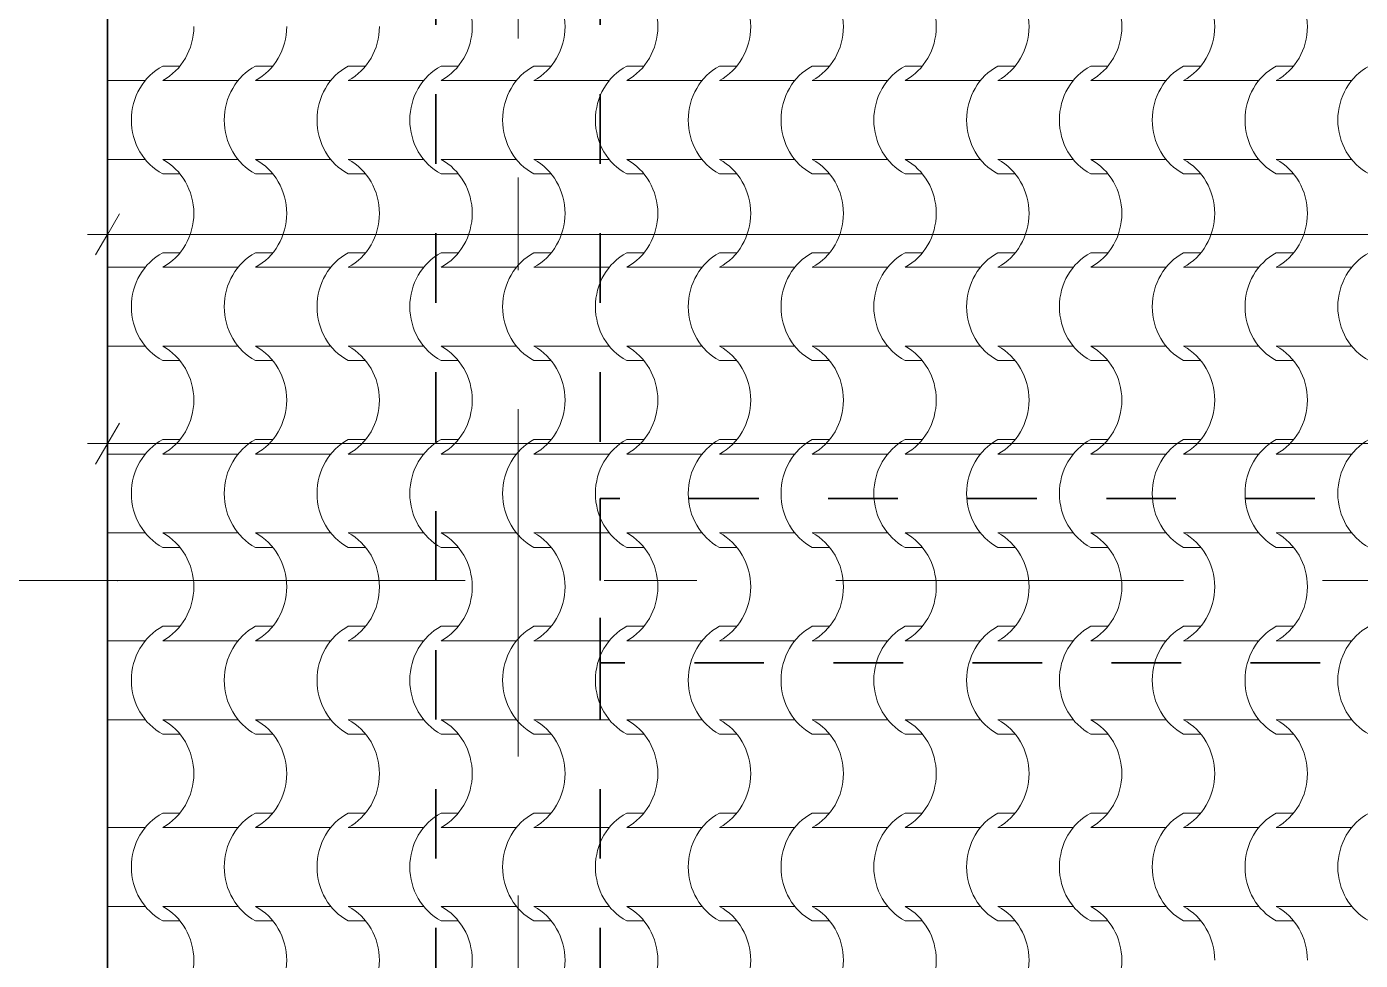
# Model space of a CAD drawing. Header units: millimetres. Extents: x -22688 to 165477, y -34508 to 218425.
# Drawn here: x 54200 to 56230, y 95617 to 97040 of the extents above; entities that cross this region are included whole.
import ezdxf

# ---------------------------------------------------------------- set-up
doc = ezdxf.new("R2010")
doc.units = ezdxf.units.MM
doc.header["$MEASUREMENT"] = 0
doc.set_wipeout_variables(frame=1)
for name, pattern in [('- Двойно прекъснати линии', [1093.611073, 529.166651, -211.666656, 141.111112, -211.666656]), ('- Прекъснати линия', [211.666667, 105.833333, -105.833333]), ('Wipeout_Contour', [1000, 0, -1000])]:
    doc.linetypes.add(name, pattern=pattern)
for name, color, linetype, lineweight in [('1', 8, 'Continuous', 13), ('102', 254, 'Continuous', 15), ('41', 7, 'Continuous', 35), ('85', 252, 'Continuous', 20)]:
    doc.layers.add(name, color=color, linetype=linetype, lineweight=lineweight)
doc.layers.add('65', color=7, linetype='Continuous', lineweight=20, true_color=0x4e4e4e)

# ---------------------------------------------------------------- blocks, each defined once
blk = doc.blocks.new('*X785')
at = {"layer": '102', "color": 254, "linetype": 'Continuous', "lineweight": 15}
for p, q in [((75.578, 175.675), (75.051, 175.675)), ((78.403, 175.675), (77.876, 175.675)), ((81.228, 175.675), (80.702, 175.675)), ((84.054, 175.675), (83.527, 175.675)), ((86.879, 175.675), (86.352, 175.675)), ((89.705, 175.675), (89.178, 175.675)), ((92.53, 175.675), (92.003, 175.675)), ((95.355, 175.675), (94.829, 175.675)), ((98.181, 175.675), (97.654, 175.675)), ((101.006, 175.675), (100.479, 175.675)), ((103.832, 175.675), (103.305, 175.675)), ((106.657, 175.675), (106.13, 175.675)), ((109.482, 175.675), (108.956, 175.675)), ((74.517, 175.235), (73.371, 175.235)), ((76.197, 175.235), (75.051, 175.235)), ((77.343, 175.235), (76.197, 175.235)), ((79.022, 175.235), (77.876, 175.235)), ((80.168, 175.235), (79.022, 175.235)), ((81.847, 175.235), (80.702, 175.235)), ((82.993, 175.235), (81.847, 175.235)), ((84.673, 175.235), (83.527, 175.235)), ((85.819, 175.235), (84.673, 175.235)), ((87.498, 175.235), (86.352, 175.235)), ((88.644, 175.235), (87.498, 175.235)), ((90.324, 175.235), (89.178, 175.235)), ((91.47, 175.235), (90.324, 175.235)), ((93.149, 175.235), (92.003, 175.235)), ((94.295, 175.235), (93.149, 175.235)), ((95.974, 175.235), (94.829, 175.235)), ((97.12, 175.235), (95.974, 175.235)), ((98.8, 175.235), (97.654, 175.235)), ((99.946, 175.235), (98.8, 175.235)), ((101.625, 175.235), (100.479, 175.235)), ((102.771, 175.235), (101.625, 175.235)), ((104.451, 175.235), (103.305, 175.235)), ((105.596, 175.235), (104.451, 175.235)), ((107.276, 175.235), (106.13, 175.235)), ((108.422, 175.235), (107.276, 175.235)), ((110.101, 175.235), (108.956, 175.235)), ((111.247, 175.235), (110.101, 175.235)), ((74.517, 172.83), (73.371, 172.83)), ((76.197, 172.83), (75.051, 172.83)), ((77.343, 172.83), (76.197, 172.83)), ((79.022, 172.83), (77.876, 172.83)), ((80.168, 172.83), (79.022, 172.83)), ((81.847, 172.83), (80.702, 172.83)), ((82.993, 172.83), (81.847, 172.83)), ((84.673, 172.83), (83.527, 172.83)), ((85.819, 172.83), (84.673, 172.83)), ((87.498, 172.83), (86.352, 172.83)), ((88.644, 172.83), (87.498, 172.83)), ((90.324, 172.83), (89.178, 172.83)), ((91.47, 172.83), (90.324, 172.83)), ((93.149, 172.83), (92.003, 172.83)), ((94.295, 172.83), (93.149, 172.83)), ((95.974, 172.83), (94.829, 172.83)), ((97.12, 172.83), (95.974, 172.83)), ((98.8, 172.83), (97.654, 172.83)), ((99.946, 172.83), (98.8, 172.83)), ((101.625, 172.83), (100.479, 172.83)), ((102.771, 172.83), (101.625, 172.83)), ((104.451, 172.83), (103.305, 172.83)), ((105.596, 172.83), (104.451, 172.83)), ((107.276, 172.83), (106.13, 172.83)), ((108.422, 172.83), (107.276, 172.83)), ((110.101, 172.83), (108.956, 172.83)), ((111.247, 172.83), (110.101, 172.83)), ((75.578, 172.39), (75.051, 172.39)), ((78.403, 172.39), (77.876, 172.39)), ((81.228, 172.39), (80.702, 172.39)), ((84.054, 172.39), (83.527, 172.39)), ((86.879, 172.39), (86.352, 172.39)), ((89.705, 172.39), (89.178, 172.39)), ((92.53, 172.39), (92.003, 172.39)), ((95.355, 172.39), (94.829, 172.39)), ((98.181, 172.39), (97.654, 172.39)), ((101.006, 172.39), (100.479, 172.39)), ((103.832, 172.39), (103.305, 172.39)), ((106.657, 172.39), (106.13, 172.39)), ((109.482, 172.39), (108.956, 172.39)), ((75.578, 169.985), (75.051, 169.985)), ((78.403, 169.985), (77.876, 169.985)), ((81.228, 169.985), (80.702, 169.985)), ((84.054, 169.985), (83.527, 169.985)), ((86.879, 169.985), (86.352, 169.985)), ((89.705, 169.985), (89.178, 169.985)), ((92.53, 169.985), (92.003, 169.985)), ((95.355, 169.985), (94.829, 169.985)), ((98.181, 169.985), (97.654, 169.985)), ((101.006, 169.985), (100.479, 169.985)), ((103.832, 169.985), (103.305, 169.985)), ((106.657, 169.985), (106.13, 169.985)), ((109.482, 169.985), (108.956, 169.985)), ((74.517, 169.545), (73.371, 169.545)), ((76.197, 169.545), (75.051, 169.545)), ((77.343, 169.545), (76.197, 169.545)), ((79.022, 169.545), (77.876, 169.545)), ((80.168, 169.545), (79.022, 169.545)), ((81.847, 169.545), (80.702, 169.545)), ((82.993, 169.545), (81.847, 169.545)), ((84.673, 169.545), (83.527, 169.545)), ((85.819, 169.545), (84.673, 169.545)), ((87.498, 169.545), (86.352, 169.545)), ((88.644, 169.545), (87.498, 169.545)), ((90.324, 169.545), (89.178, 169.545)), ((91.47, 169.545), (90.324, 169.545)), ((93.149, 169.545), (92.003, 169.545)), ((94.295, 169.545), (93.149, 169.545)), ((95.974, 169.545), (94.829, 169.545)), ((97.12, 169.545), (95.974, 169.545)), ((98.8, 169.545), (97.654, 169.545)), ((99.946, 169.545), (98.8, 169.545)), ((101.625, 169.545), (100.479, 169.545)), ((102.771, 169.545), (101.625, 169.545)), ((104.451, 169.545), (103.305, 169.545)), ((105.596, 169.545), (104.451, 169.545)), ((107.276, 169.545), (106.13, 169.545)), ((108.422, 169.545), (107.276, 169.545)), ((110.101, 169.545), (108.956, 169.545)), ((111.247, 169.545), (110.101, 169.545)), ((74.517, 167.14), (73.371, 167.14)), ((76.197, 167.14), (75.051, 167.14)), ((77.343, 167.14), (76.197, 167.14)), ((79.022, 167.14), (77.876, 167.14)), ((80.168, 167.14), (79.022, 167.14)), ((81.847, 167.14), (80.702, 167.14)), ((82.993, 167.14), (81.847, 167.14)), ((84.673, 167.14), (83.527, 167.14)), ((85.819, 167.14), (84.673, 167.14)), ((87.498, 167.14), (86.352, 167.14)), ((88.644, 167.14), (87.498, 167.14)), ((90.324, 167.14), (89.178, 167.14)), ((91.47, 167.14), (90.324, 167.14)), ((93.149, 167.14), (92.003, 167.14)), ((94.295, 167.14), (93.149, 167.14)), ((95.974, 167.14), (94.829, 167.14)), ((97.12, 167.14), (95.974, 167.14)), ((98.8, 167.14), (97.654, 167.14)), ((99.946, 167.14), (98.8, 167.14)), ((101.625, 167.14), (100.479, 167.14)), ((102.771, 167.14), (101.625, 167.14)), ((104.451, 167.14), (103.305, 167.14)), ((105.596, 167.14), (104.451, 167.14)), ((107.276, 167.14), (106.13, 167.14)), ((108.422, 167.14), (107.276, 167.14)), ((110.101, 167.14), (108.956, 167.14)), ((111.247, 167.14), (110.101, 167.14)), ((75.578, 166.7), (75.051, 166.7)), ((78.403, 166.7), (77.876, 166.7)), ((81.228, 166.7), (80.702, 166.7)), ((84.054, 166.7), (83.527, 166.7)), ((86.879, 166.7), (86.352, 166.7)), ((89.705, 166.7), (89.178, 166.7)), ((92.53, 166.7), (92.003, 166.7)), ((95.355, 166.7), (94.829, 166.7)), ((98.181, 166.7), (97.654, 166.7)), ((101.006, 166.7), (100.479, 166.7)), ((103.832, 166.7), (103.305, 166.7)), ((106.657, 166.7), (106.13, 166.7)), ((109.482, 166.7), (108.956, 166.7)), ((75.578, 164.295), (75.051, 164.295)), ((78.403, 164.295), (77.876, 164.295)), ((81.228, 164.295), (80.702, 164.295)), ((84.054, 164.295), (83.527, 164.295)), ((86.879, 164.295), (86.352, 164.295)), ((89.705, 164.295), (89.178, 164.295)), ((92.53, 164.295), (92.003, 164.295)), ((95.355, 164.295), (94.829, 164.295)), ((98.181, 164.295), (97.654, 164.295)), ((101.006, 164.295), (100.479, 164.295)), ((103.832, 164.295), (103.305, 164.295)), ((106.657, 164.295), (106.13, 164.295)), ((109.482, 164.295), (108.956, 164.295)), ((74.517, 163.855), (73.371, 163.855)), ((76.197, 163.855), (75.051, 163.855)), ((77.343, 163.855), (76.197, 163.855)), ((79.022, 163.855), (77.876, 163.855)), ((80.168, 163.855), (79.022, 163.855)), ((81.847, 163.855), (80.702, 163.855)), ((82.993, 163.855), (81.847, 163.855)), ((84.673, 163.855), (83.527, 163.855)), ((85.819, 163.855), (84.673, 163.855)), ((87.498, 163.855), (86.352, 163.855)), ((88.644, 163.855), (87.498, 163.855)), ((90.324, 163.855), (89.178, 163.855)), ((91.47, 163.855), (90.324, 163.855)), ((93.149, 163.855), (92.003, 163.855)), ((94.295, 163.855), (93.149, 163.855)), ((95.974, 163.855), (94.829, 163.855)), ((97.12, 163.855), (95.974, 163.855)), ((98.8, 163.855), (97.654, 163.855)), ((99.946, 163.855), (98.8, 163.855)), ((101.625, 163.855), (100.479, 163.855)), ((102.771, 163.855), (101.625, 163.855)), ((104.451, 163.855), (103.305, 163.855)), ((105.596, 163.855), (104.451, 163.855)), ((107.276, 163.855), (106.13, 163.855)), ((108.422, 163.855), (107.276, 163.855)), ((110.101, 163.855), (108.956, 163.855)), ((111.247, 163.855), (110.101, 163.855)), ((74.517, 161.451), (73.371, 161.451)), ((76.197, 161.451), (75.051, 161.451)), ((77.343, 161.451), (76.197, 161.451)), ((79.022, 161.451), (77.876, 161.451)), ((80.168, 161.451), (79.022, 161.451)), ((81.847, 161.451), (80.702, 161.451)), ((82.993, 161.451), (81.847, 161.451)), ((84.673, 161.451), (83.527, 161.451)), ((85.819, 161.451), (84.673, 161.451)), ((87.498, 161.451), (86.352, 161.451)), ((88.644, 161.451), (87.498, 161.451)), ((90.324, 161.451), (89.178, 161.451)), ((91.47, 161.451), (90.324, 161.451)), ((93.149, 161.451), (92.003, 161.451)), ((94.295, 161.451), (93.149, 161.451)), ((95.974, 161.451), (94.829, 161.451)), ((97.12, 161.451), (95.974, 161.451)), ((98.8, 161.451), (97.654, 161.451)), ((99.946, 161.451), (98.8, 161.451)), ((101.625, 161.451), (100.479, 161.451)), ((102.771, 161.451), (101.625, 161.451)), ((104.451, 161.451), (103.305, 161.451)), ((105.596, 161.451), (104.451, 161.451)), ((107.276, 161.451), (106.13, 161.451)), ((108.422, 161.451), (107.276, 161.451)), ((110.101, 161.451), (108.956, 161.451)), ((111.247, 161.451), (110.101, 161.451)), ((75.578, 161.011), (75.051, 161.011)), ((78.403, 161.011), (77.876, 161.011)), ((81.228, 161.011), (80.702, 161.011)), ((84.054, 161.011), (83.527, 161.011)), ((86.879, 161.011), (86.352, 161.011)), ((89.705, 161.011), (89.178, 161.011)), ((92.53, 161.011), (92.003, 161.011)), ((95.355, 161.011), (94.829, 161.011)), ((98.181, 161.011), (97.654, 161.011)), ((101.006, 161.011), (100.479, 161.011)), ((103.832, 161.011), (103.305, 161.011)), ((106.657, 161.011), (106.13, 161.011)), ((109.482, 161.011), (108.956, 161.011)), ((75.578, 158.606), (75.051, 158.606)), ((78.403, 158.606), (77.876, 158.606)), ((81.228, 158.606), (80.702, 158.606)), ((84.054, 158.606), (83.527, 158.606)), ((86.879, 158.606), (86.352, 158.606)), ((89.705, 158.606), (89.178, 158.606)), ((92.53, 158.606), (92.003, 158.606)), ((95.355, 158.606), (94.829, 158.606)), ((98.181, 158.606), (97.654, 158.606)), ((101.006, 158.606), (100.479, 158.606)), ((103.832, 158.606), (103.305, 158.606)), ((106.657, 158.606), (106.13, 158.606)), ((109.482, 158.606), (108.956, 158.606)), ((74.517, 158.166), (73.371, 158.166)), ((76.197, 158.166), (75.051, 158.166)), ((77.343, 158.166), (76.197, 158.166)), ((79.022, 158.166), (77.876, 158.166)), ((80.168, 158.166), (79.022, 158.166)), ((81.847, 158.166), (80.702, 158.166)), ((82.993, 158.166), (81.847, 158.166)), ((84.673, 158.166), (83.527, 158.166)), ((85.819, 158.166), (84.673, 158.166)), ((87.498, 158.166), (86.352, 158.166)), ((88.644, 158.166), (87.498, 158.166)), ((90.324, 158.166), (89.178, 158.166)), ((91.47, 158.166), (90.324, 158.166)), ((93.149, 158.166), (92.003, 158.166)), ((94.295, 158.166), (93.149, 158.166)), ((95.974, 158.166), (94.829, 158.166)), ((97.12, 158.166), (95.974, 158.166)), ((98.8, 158.166), (97.654, 158.166)), ((99.946, 158.166), (98.8, 158.166)), ((101.625, 158.166), (100.479, 158.166)), ((102.771, 158.166), (101.625, 158.166)), ((104.451, 158.166), (103.305, 158.166)), ((105.596, 158.166), (104.451, 158.166)), ((107.276, 158.166), (106.13, 158.166)), ((108.422, 158.166), (107.276, 158.166)), ((110.101, 158.166), (108.956, 158.166)), ((111.247, 158.166), (110.101, 158.166)), ((74.517, 155.761), (73.371, 155.761)), ((76.197, 155.761), (75.051, 155.761)), ((77.343, 155.761), (76.197, 155.761)), ((79.022, 155.761), (77.876, 155.761)), ((80.168, 155.761), (79.022, 155.761)), ((81.847, 155.761), (80.702, 155.761)), ((82.993, 155.761), (81.847, 155.761)), ((84.673, 155.761), (83.527, 155.761)), ((85.819, 155.761), (84.673, 155.761)), ((87.498, 155.761), (86.352, 155.761)), ((88.644, 155.761), (87.498, 155.761)), ((90.324, 155.761), (89.178, 155.761)), ((91.47, 155.761), (90.324, 155.761)), ((93.149, 155.761), (92.003, 155.761)), ((94.295, 155.761), (93.149, 155.761)), ((95.974, 155.761), (94.829, 155.761)), ((97.12, 155.761), (95.974, 155.761)), ((98.8, 155.761), (97.654, 155.761)), ((99.946, 155.761), (98.8, 155.761)), ((101.625, 155.761), (100.479, 155.761)), ((102.771, 155.761), (101.625, 155.761)), ((104.451, 155.761), (103.305, 155.761)), ((105.596, 155.761), (104.451, 155.761)), ((107.276, 155.761), (106.13, 155.761)), ((108.422, 155.761), (107.276, 155.761)), ((110.101, 155.761), (108.956, 155.761)), ((111.247, 155.761), (110.101, 155.761)), ((75.578, 155.321), (75.051, 155.321)), ((78.403, 155.321), (77.876, 155.321)), ((81.228, 155.321), (80.702, 155.321)), ((84.054, 155.321), (83.527, 155.321)), ((86.879, 155.321), (86.352, 155.321)), ((89.705, 155.321), (89.178, 155.321)), ((92.53, 155.321), (92.003, 155.321)), ((95.355, 155.321), (94.829, 155.321)), ((98.181, 155.321), (97.654, 155.321)), ((101.006, 155.321), (100.479, 155.321)), ((103.832, 155.321), (103.305, 155.321)), ((106.657, 155.321), (106.13, 155.321)), ((109.482, 155.321), (108.956, 155.321)), ((75.578, 152.916), (75.051, 152.916)), ((78.403, 152.916), (77.876, 152.916)), ((81.228, 152.916), (80.702, 152.916)), ((84.054, 152.916), (83.527, 152.916)), ((86.879, 152.916), (86.352, 152.916)), ((89.705, 152.916), (89.178, 152.916)), ((92.53, 152.916), (92.003, 152.916)), ((95.355, 152.916), (94.829, 152.916)), ((98.181, 152.916), (97.654, 152.916)), ((101.006, 152.916), (100.479, 152.916)), ((103.832, 152.916), (103.305, 152.916)), ((106.657, 152.916), (106.13, 152.916)), ((109.482, 152.916), (108.956, 152.916)), ((74.517, 152.476), (73.371, 152.476)), ((76.197, 152.476), (75.051, 152.476)), ((77.343, 152.476), (76.197, 152.476)), ((79.022, 152.476), (77.876, 152.476)), ((80.168, 152.476), (79.022, 152.476)), ((81.847, 152.476), (80.702, 152.476)), ((82.993, 152.476), (81.847, 152.476)), ((84.673, 152.476), (83.527, 152.476)), ((85.819, 152.476), (84.673, 152.476)), ((87.498, 152.476), (86.352, 152.476)), ((88.644, 152.476), (87.498, 152.476)), ((90.324, 152.476), (89.178, 152.476)), ((91.47, 152.476), (90.324, 152.476)), ((93.149, 152.476), (92.003, 152.476)), ((94.295, 152.476), (93.149, 152.476)), ((95.974, 152.476), (94.829, 152.476)), ((97.12, 152.476), (95.974, 152.476)), ((98.8, 152.476), (97.654, 152.476)), ((99.946, 152.476), (98.8, 152.476)), ((101.625, 152.476), (100.479, 152.476)), ((102.771, 152.476), (101.625, 152.476)), ((104.451, 152.476), (103.305, 152.476)), ((105.596, 152.476), (104.451, 152.476)), ((107.276, 152.476), (106.13, 152.476)), ((108.422, 152.476), (107.276, 152.476)), ((110.101, 152.476), (108.956, 152.476)), ((111.247, 152.476), (110.101, 152.476)), ((74.517, 150.071), (73.371, 150.071)), ((76.197, 150.071), (75.051, 150.071)), ((77.343, 150.071), (76.197, 150.071)), ((79.022, 150.071), (77.876, 150.071)), ((80.168, 150.071), (79.022, 150.071)), ((81.847, 150.071), (80.702, 150.071)), ((82.993, 150.071), (81.847, 150.071)), ((84.673, 150.071), (83.527, 150.071)), ((85.819, 150.071), (84.673, 150.071)), ((87.498, 150.071), (86.352, 150.071)), ((88.644, 150.071), (87.498, 150.071)), ((90.324, 150.071), (89.178, 150.071)), ((91.47, 150.071), (90.324, 150.071)), ((93.149, 150.071), (92.003, 150.071)), ((94.295, 150.071), (93.149, 150.071)), ((95.974, 150.071), (94.829, 150.071)), ((97.12, 150.071), (95.974, 150.071)), ((98.8, 150.071), (97.654, 150.071)), ((99.946, 150.071), (98.8, 150.071)), ((101.625, 150.071), (100.479, 150.071)), ((102.771, 150.071), (101.625, 150.071)), ((104.451, 150.071), (103.305, 150.071)), ((105.596, 150.071), (104.451, 150.071)), ((107.276, 150.071), (106.13, 150.071)), ((108.422, 150.071), (107.276, 150.071)), ((110.101, 150.071), (108.956, 150.071)), ((111.247, 150.071), (110.101, 150.071)), ((75.578, 149.631), (75.051, 149.631)), ((78.403, 149.631), (77.876, 149.631)), ((81.228, 149.631), (80.702, 149.631)), ((84.054, 149.631), (83.527, 149.631)), ((86.879, 149.631), (86.352, 149.631)), ((89.705, 149.631), (89.178, 149.631)), ((92.53, 149.631), (92.003, 149.631)), ((95.355, 149.631), (94.829, 149.631)), ((98.181, 149.631), (97.654, 149.631)), ((101.006, 149.631), (100.479, 149.631)), ((103.832, 149.631), (103.305, 149.631)), ((106.657, 149.631), (106.13, 149.631)), ((109.482, 149.631), (108.956, 149.631))]:
    blk.add_line(p, q, dxfattribs=at)
for centre, major_axis, start_param, end_param in [((82.738, 176.872), (0, 1.849), 4.715365, 5.812147), ((85.564, 176.872), (0, 1.849), 4.715365, 5.812147), ((88.389, 176.872), (0, 1.849), 4.715365, 5.812147), ((91.215, 176.872), (0, 1.849), 4.715365, 5.812147), ((94.04, 176.872), (0, 1.849), 4.715365, 5.812147), ((96.865, 176.872), (0, 1.849), 4.715365, 5.812147), ((99.691, 176.872), (0, 1.849), 4.715365, 5.812147), ((102.516, 176.872), (0, 1.849), 4.715365, 5.812147), ((105.342, 176.872), (0, 1.849), 4.715365, 5.812147), ((108.167, 176.872), (0, 1.849), 4.715365, 5.812147), ((74.262, 176.883), (0, 1.849), 3.612631, 4.709413), ((77.088, 176.883), (0, 1.849), 3.612631, 4.709413), ((79.913, 176.883), (0, 1.849), 3.612631, 4.709413), ((82.738, 176.883), (0, 1.849), 3.612631, 4.709413), ((85.564, 176.883), (0, 1.849), 3.612631, 4.709413), ((88.389, 176.883), (0, 1.849), 3.612631, 4.709413), ((91.215, 176.883), (0, 1.849), 3.612631, 4.709413), ((94.04, 176.883), (0, 1.849), 3.612631, 4.709413), ((96.865, 176.883), (0, 1.849), 3.612631, 4.709413), ((99.691, 176.883), (0, 1.849), 3.612631, 4.709413), ((102.516, 176.883), (0, 1.849), 3.612631, 4.709413), ((105.342, 176.883), (0, 1.849), 3.612631, 4.709413), ((108.167, 176.883), (0, 1.849), 3.612631, 4.709413), ((75.827, 174.032), (0, 1.839), 0.466079, 2.675513), ((78.653, 174.032), (0, 1.839), 0.466079, 2.675513), ((81.478, 174.032), (0, 1.839), 0.466079, 2.675513), ((84.303, 174.032), (0, 1.839), 0.466079, 2.675513), ((87.129, 174.032), (0, 1.839), 0.466079, 2.675513), ((89.954, 174.032), (0, 1.839), 0.466079, 2.675513), ((92.78, 174.032), (0, 1.839), 0.466079, 2.675513), ((95.605, 174.032), (0, 1.839), 0.466079, 2.675513), ((98.43, 174.032), (0, 1.839), 0.466079, 2.675513), ((101.256, 174.032), (0, 1.839), 0.466079, 2.675513), ((104.081, 174.032), (0, 1.839), 0.466079, 2.675513), ((106.907, 174.032), (0, 1.839), 0.466079, 2.675513), ((109.732, 174.032), (0, 1.839), 0.466079, 2.675513), ((112.557, 174.032), (0, 1.839), 0.466079, 2.675513), ((74.262, 171.182), (0, 1.849), 4.715365, 5.812147), ((77.088, 171.182), (0, 1.849), 4.715365, 5.812147), ((79.913, 171.182), (0, 1.849), 4.715365, 5.812147), ((82.738, 171.182), (0, 1.849), 4.715365, 5.812147), ((85.564, 171.182), (0, 1.849), 4.715365, 5.812147), ((88.389, 171.182), (0, 1.849), 4.715365, 5.812147), ((91.215, 171.182), (0, 1.849), 4.715365, 5.812147), ((94.04, 171.182), (0, 1.849), 4.715365, 5.812147), ((96.865, 171.182), (0, 1.849), 4.715365, 5.812147), ((99.691, 171.182), (0, 1.849), 4.715365, 5.812147), ((102.516, 171.182), (0, 1.849), 4.715365, 5.812147), ((105.342, 171.182), (0, 1.849), 4.715365, 5.812147), ((108.167, 171.182), (0, 1.849), 4.715365, 5.812147), ((74.262, 171.193), (0, 1.849), 3.612631, 4.709413), ((77.088, 171.193), (0, 1.849), 3.612631, 4.709413), ((79.913, 171.193), (0, 1.849), 3.612631, 4.709413), ((82.738, 171.193), (0, 1.849), 3.612631, 4.709413), ((85.564, 171.193), (0, 1.849), 3.612631, 4.709413), ((88.389, 171.193), (0, 1.849), 3.612631, 4.709413), ((91.215, 171.193), (0, 1.849), 3.612631, 4.709413), ((94.04, 171.193), (0, 1.849), 3.612631, 4.709413), ((96.865, 171.193), (0, 1.849), 3.612631, 4.709413), ((99.691, 171.193), (0, 1.849), 3.612631, 4.709413), ((102.516, 171.193), (0, 1.849), 3.612631, 4.709413), ((105.342, 171.193), (0, 1.849), 3.612631, 4.709413), ((108.167, 171.193), (0, 1.849), 3.612631, 4.709413), ((75.827, 168.343), (0, 1.839), 0.466079, 2.675513), ((78.653, 168.343), (0, 1.839), 0.466079, 2.675513), ((81.478, 168.343), (0, 1.839), 0.466079, 2.675513), ((84.303, 168.343), (0, 1.839), 0.466079, 2.675513), ((87.129, 168.343), (0, 1.839), 0.466079, 2.675513), ((89.954, 168.343), (0, 1.839), 0.466079, 2.675513), ((92.78, 168.343), (0, 1.839), 0.466079, 2.675513), ((95.605, 168.343), (0, 1.839), 0.466079, 2.675513), ((98.43, 168.343), (0, 1.839), 0.466079, 2.675513), ((101.256, 168.343), (0, 1.839), 0.466079, 2.675513), ((104.081, 168.343), (0, 1.839), 0.466079, 2.675513), ((106.907, 168.343), (0, 1.839), 0.466079, 2.675513), ((109.732, 168.343), (0, 1.839), 0.466079, 2.675513), ((112.557, 168.343), (0, 1.839), 0.466079, 2.675513), ((74.262, 165.492), (0, 1.849), 4.715365, 5.812147), ((77.088, 165.492), (0, 1.849), 4.715365, 5.812147), ((79.913, 165.492), (0, 1.849), 4.715365, 5.812147), ((82.738, 165.492), (0, 1.849), 4.715365, 5.812147), ((85.564, 165.492), (0, 1.849), 4.715365, 5.812147), ((88.389, 165.492), (0, 1.849), 4.715365, 5.812147), ((91.215, 165.492), (0, 1.849), 4.715365, 5.812147), ((94.04, 165.492), (0, 1.849), 4.715365, 5.812147), ((96.865, 165.492), (0, 1.849), 4.715365, 5.812147), ((99.691, 165.492), (0, 1.849), 4.715365, 5.812147), ((102.516, 165.492), (0, 1.849), 4.715365, 5.812147), ((105.342, 165.492), (0, 1.849), 4.715365, 5.812147), ((108.167, 165.492), (0, 1.849), 4.715365, 5.812147), ((74.262, 165.503), (0, 1.849), 3.612631, 4.709413), ((77.088, 165.503), (0, 1.849), 3.612631, 4.709413), ((79.913, 165.503), (0, 1.849), 3.612631, 4.709413), ((82.738, 165.503), (0, 1.849), 3.612631, 4.709413), ((85.564, 165.503), (0, 1.849), 3.612631, 4.709413), ((88.389, 165.503), (0, 1.849), 3.612631, 4.709413), ((91.215, 165.503), (0, 1.849), 3.612631, 4.709413), ((94.04, 165.503), (0, 1.849), 3.612631, 4.709413), ((96.865, 165.503), (0, 1.849), 3.612631, 4.709413), ((99.691, 165.503), (0, 1.849), 3.612631, 4.709413), ((102.516, 165.503), (0, 1.849), 3.612631, 4.709413), ((105.342, 165.503), (0, 1.849), 3.612631, 4.709413), ((108.167, 165.503), (0, 1.849), 3.612631, 4.709413), ((75.827, 162.653), (0, 1.839), 0.466079, 2.675513), ((78.653, 162.653), (0, 1.839), 0.466079, 2.675513), ((81.478, 162.653), (0, 1.839), 0.466079, 2.675513), ((84.303, 162.653), (0, 1.839), 0.466079, 2.675513), ((87.129, 162.653), (0, 1.839), 0.466079, 2.675513), ((89.954, 162.653), (0, 1.839), 0.466079, 2.675513), ((92.78, 162.653), (0, 1.839), 0.466079, 2.675513), ((95.605, 162.653), (0, 1.839), 0.466079, 2.675513), ((98.43, 162.653), (0, 1.839), 0.466079, 2.675513), ((101.256, 162.653), (0, 1.839), 0.466079, 2.675513), ((104.081, 162.653), (0, 1.839), 0.466079, 2.675513), ((106.907, 162.653), (0, 1.839), 0.466079, 2.675513), ((109.732, 162.653), (0, 1.839), 0.466079, 2.675513), ((112.557, 162.653), (0, 1.839), 0.466079, 2.675513), ((74.262, 159.803), (0, 1.849), 4.715365, 5.812147), ((77.088, 159.803), (0, 1.849), 4.715365, 5.812147), ((79.913, 159.803), (0, 1.849), 4.715365, 5.812147), ((82.738, 159.803), (0, 1.849), 4.715365, 5.812147), ((85.564, 159.803), (0, 1.849), 4.715365, 5.812147), ((88.389, 159.803), (0, 1.849), 4.715365, 5.812147), ((91.215, 159.803), (0, 1.849), 4.715365, 5.812147), ((94.04, 159.803), (0, 1.849), 4.715365, 5.812147), ((96.865, 159.803), (0, 1.849), 4.715365, 5.812147), ((99.691, 159.803), (0, 1.849), 4.715365, 5.812147), ((102.516, 159.803), (0, 1.849), 4.715365, 5.812147), ((105.342, 159.803), (0, 1.849), 4.715365, 5.812147), ((108.167, 159.803), (0, 1.849), 4.715365, 5.812147), ((74.262, 159.814), (0, 1.849), 3.612631, 4.709413), ((77.088, 159.814), (0, 1.849), 3.612631, 4.709413), ((79.913, 159.814), (0, 1.849), 3.612631, 4.709413), ((82.738, 159.814), (0, 1.849), 3.612631, 4.709413), ((85.564, 159.814), (0, 1.849), 3.612631, 4.709413), ((88.389, 159.814), (0, 1.849), 3.612631, 4.709413), ((91.215, 159.814), (0, 1.849), 3.612631, 4.709413), ((94.04, 159.814), (0, 1.849), 3.612631, 4.709413), ((96.865, 159.814), (0, 1.849), 3.612631, 4.709413), ((99.691, 159.814), (0, 1.849), 3.612631, 4.709413), ((102.516, 159.814), (0, 1.849), 3.612631, 4.709413), ((105.342, 159.814), (0, 1.849), 3.612631, 4.709413), ((108.167, 159.814), (0, 1.849), 3.612631, 4.709413), ((75.827, 156.963), (0, 1.839), 0.466079, 2.675513), ((78.653, 156.963), (0, 1.839), 0.466079, 2.675513), ((81.478, 156.963), (0, 1.839), 0.466079, 2.675513), ((84.303, 156.963), (0, 1.839), 0.466079, 2.675513), ((87.129, 156.963), (0, 1.839), 0.466079, 2.675513), ((89.954, 156.963), (0, 1.839), 0.466079, 2.675513), ((92.78, 156.963), (0, 1.839), 0.466079, 2.675513), ((95.605, 156.963), (0, 1.839), 0.466079, 2.675513), ((98.43, 156.963), (0, 1.839), 0.466079, 2.675513), ((101.256, 156.963), (0, 1.839), 0.466079, 2.675513), ((104.081, 156.963), (0, 1.839), 0.466079, 2.675513), ((106.907, 156.963), (0, 1.839), 0.466079, 2.675513), ((109.732, 156.963), (0, 1.839), 0.466079, 2.675513), ((112.557, 156.963), (0, 1.839), 0.466079, 2.675513), ((74.262, 154.113), (0, 1.849), 4.715365, 5.812147), ((77.088, 154.113), (0, 1.849), 4.715365, 5.812147), ((79.913, 154.113), (0, 1.849), 4.715365, 5.812147), ((82.738, 154.113), (0, 1.849), 4.715365, 5.812147), ((85.564, 154.113), (0, 1.849), 4.715365, 5.812147), ((88.389, 154.113), (0, 1.849), 4.715365, 5.812147), ((91.215, 154.113), (0, 1.849), 4.715365, 5.812147), ((94.04, 154.113), (0, 1.849), 4.715365, 5.812147), ((96.865, 154.113), (0, 1.849), 4.715365, 5.812147), ((99.691, 154.113), (0, 1.849), 4.715365, 5.812147), ((102.516, 154.113), (0, 1.849), 4.715365, 5.812147), ((105.342, 154.113), (0, 1.849), 4.715365, 5.812147), ((108.167, 154.113), (0, 1.849), 4.715365, 5.812147), ((74.262, 154.124), (0, 1.849), 3.612631, 4.709413), ((77.088, 154.124), (0, 1.849), 3.612631, 4.709413), ((79.913, 154.124), (0, 1.849), 3.612631, 4.709413), ((82.738, 154.124), (0, 1.849), 3.612631, 4.709413), ((85.564, 154.124), (0, 1.849), 3.612631, 4.709413), ((88.389, 154.124), (0, 1.849), 3.612631, 4.709413), ((91.215, 154.124), (0, 1.849), 3.612631, 4.709413), ((94.04, 154.124), (0, 1.849), 3.612631, 4.709413), ((96.865, 154.124), (0, 1.849), 3.612631, 4.709413), ((99.691, 154.124), (0, 1.849), 3.612631, 4.709413), ((102.516, 154.124), (0, 1.849), 3.612631, 4.709413), ((105.342, 154.124), (0, 1.849), 3.612631, 4.709413), ((108.167, 154.124), (0, 1.849), 3.612631, 4.709413), ((75.827, 151.274), (0, 1.839), 0.466079, 2.675513), ((78.653, 151.274), (0, 1.839), 0.466079, 2.675513), ((81.478, 151.274), (0, 1.839), 0.466079, 2.675513), ((84.303, 151.274), (0, 1.839), 0.466079, 2.675513), ((87.129, 151.274), (0, 1.839), 0.466079, 2.675513), ((89.954, 151.274), (0, 1.839), 0.466079, 2.675513), ((92.78, 151.274), (0, 1.839), 0.466079, 2.675513), ((95.605, 151.274), (0, 1.839), 0.466079, 2.675513), ((98.43, 151.274), (0, 1.839), 0.466079, 2.675513), ((101.256, 151.274), (0, 1.839), 0.466079, 2.675513), ((104.081, 151.274), (0, 1.839), 0.466079, 2.675513), ((106.907, 151.274), (0, 1.839), 0.466079, 2.675513), ((109.732, 151.274), (0, 1.839), 0.466079, 2.675513), ((112.557, 151.274), (0, 1.839), 0.466079, 2.675513), ((74.262, 148.424), (0, 1.849), 4.715365, 5.812147), ((77.088, 148.424), (0, 1.849), 4.715365, 5.812147), ((79.913, 148.424), (0, 1.849), 4.715365, 5.812147), ((82.738, 148.424), (0, 1.849), 4.715365, 5.812147), ((85.564, 148.424), (0, 1.849), 4.715365, 5.812147), ((88.389, 148.424), (0, 1.849), 4.715365, 5.812147), ((91.215, 148.424), (0, 1.849), 4.715365, 5.812147), ((94.04, 148.424), (0, 1.849), 4.715365, 5.812147), ((96.865, 148.424), (0, 1.849), 4.715365, 5.812147), ((99.691, 148.424), (0, 1.849), 4.715365, 5.812147), ((102.516, 148.424), (0, 1.849), 4.715365, 5.812147), ((105.342, 148.424), (0, 1.849), 4.715365, 5.812147), ((108.167, 148.424), (0, 1.849), 4.715365, 5.812147), ((74.262, 148.435), (0, 1.849), 3.612631, 4.709413), ((77.088, 148.435), (0, 1.849), 3.612631, 4.709413), ((79.913, 148.435), (0, 1.849), 3.612631, 4.709413), ((82.738, 148.435), (0, 1.849), 3.612631, 4.709413), ((85.564, 148.435), (0, 1.849), 3.612631, 4.709413), ((88.389, 148.435), (0, 1.849), 3.612631, 4.709413), ((91.215, 148.435), (0, 1.849), 3.612631, 4.709413), ((94.04, 148.435), (0, 1.849), 3.612631, 4.709413), ((96.865, 148.435), (0, 1.849), 3.612631, 4.709413), ((99.691, 148.435), (0, 1.849), 3.612631, 4.709413), ((102.516, 148.435), (0, 1.849), 3.612631, 4.709413)]:
    blk.add_ellipse(centre, major_axis=major_axis, ratio=0.939693, start_param=start_param, end_param=end_param, dxfattribs=at)

msp = doc.modelspace()

# ---------------------------------------------------------------- wipeouts: each hides what was drawn before it
at = {"color": 254, "linetype": 'Wipeout_Contour', "lineweight": 0, "ltscale": 1131.990195}
msp.add_wipeout([(54323.3, 93020.9), (60323.3, 93020.9), (61073.3, 93770.9), (61073.3, 99920.9), (54323.3, 99920.9)], dxfattribs=at)

# ---------------------------------------------------------------- next in the draw order: linework, layer by layer
at = {"layer": '1', "linetype": '- Двойно прекъснати линии', "lineweight": 13}
for p, q in [((54948.3, 92647.2), (54948.3, 100121.1)), ((54338.6, 96195.9), (53338.6, 96195.9)), ((54338.6, 96195.9), (69024.1, 96195.9))]:
    msp.add_line(p, q, dxfattribs=at)
at = {"layer": '1', "color": 250, "linetype": '- Двойно прекъснати линии', "lineweight": 13, "true_color": 0x2b2b2b}
msp.add_point((54338.6, 96195.9), dxfattribs=at)
msp.add_point((54338.6, 96195.9), dxfattribs=at)
at = {"layer": '41', "color": 7, "linetype": 'Continuous', "lineweight": 35, "flags": 128}
msp.add_lwpolyline([(54323.3, 93020.9), (54323.3, 99920.9)], dxfattribs=at)
at = {"layer": '41', "color": 7, "linetype": '- Прекъснати линия', "lineweight": 35, "flags": 128}
for points in [[(54823.3, 93020.9), (54823.3, 99920.9), (68623.3, 99920.9), (68623.3, 93020.9)], [(55073.3, 93020.9), (55073.3, 99670.9), (66823.3, 99670.9)]]:
    msp.add_lwpolyline(points, dxfattribs=at)
msp.add_lwpolyline([(58671, 96320.9), (58671, 96070.9), (55073.3, 96070.9), (55073.3, 96320.9)], close=True, dxfattribs=at)
at = {"layer": '85', "linetype": 'Continuous', "lineweight": 20}
for p, q in [((54323.3, 96676.4), (54323.3, 96770.2)), ((54341.4, 96754.6), (54305.3, 96692.1)), ((54292.8, 96723.3), (54323.3, 96723.3)), ((54323.3, 96723.3), (61073.3, 96723.3)), ((54341.4, 96436), (54305.3, 96373.5)), ((54323.3, 96357.8), (54323.3, 96451.6)), ((54292.8, 96404.7), (54323.3, 96404.7)), ((54323.3, 96404.7), (68623.3, 96404.7))]:
    msp.add_line(p, q, dxfattribs=at)

# ---------------------------------------------------------------- next in the draw order: block references
at = {"layer": '65', "color": 251, "linetype": 'Continuous', "lineweight": 20, "true_color": 0x4e4e4e, "xscale": 50.00002355911847, "yscale": 50.00002355911847, "zscale": 50.00002355911847}
msp.add_blockref('*X785', (50654.8, 88196), dxfattribs=at)

doc.saveas('drawing.dxf')
